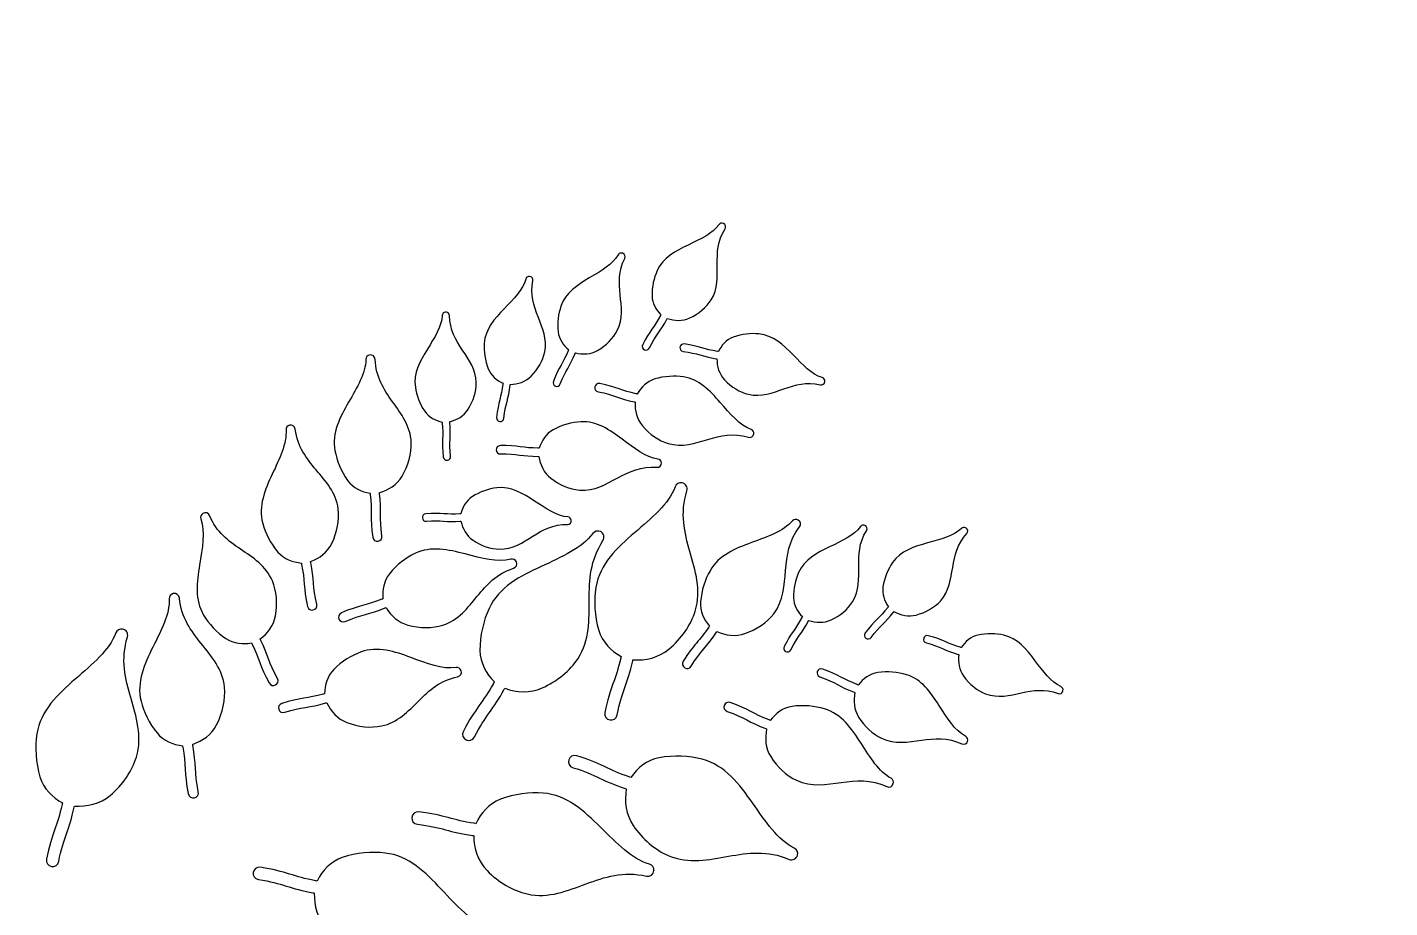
# Model space of a CAD drawing. Extents: x 5.1 to 86.3, y 5.1 to 86.3.
# Drawn here: x 68.38 to 77.33, y 60.61 to 66.39 of the extents above; entities that cross this region are included whole.
import ezdxf

# ---------------------------------------------------------------- set-up
doc = ezdxf.new("R2010")
doc.units = 0
doc.layers.add('View004', color=7, linetype='CONTINUOUS')

msp = doc.modelspace()

# ---------------------------------------------------------------- linework, layer by layer
at = {"layer": 'View004', "color": 1}
for p, q in [((72.952929, 65.102289), (72.952988, 65.102284)), ((72.290888, 64.907214), (72.290959, 64.907224)), ((71.68039, 64.755131), (71.680388, 64.755078)), ((71.12725, 64.520747), (71.127217, 64.520717)), ((70.63065, 64.239342), (70.630721, 64.239332)), ((73.618297, 64.064579), (73.61825, 64.064566)), ((70.104, 63.77806), (70.104018, 63.778047)), ((73.151738, 63.720496), (73.15167, 63.720518)), ((72.54593, 63.529979), (72.545926, 63.529929)), ((72.680654, 63.399143), (72.680703, 63.399095)), ((69.535595, 63.19902), (69.535668, 63.199012)), ((71.954023, 63.153636), (71.954016, 63.153615)), ((73.443942, 63.155485), (73.443923, 63.155462)), ((72.145442, 63.079486), (72.145472, 63.079443)), ((73.881333, 63.119749), (73.881392, 63.119745)), ((74.545615, 63.102621), (74.545629, 63.102673)), ((71.593135, 62.880757), (71.593108, 62.880716)), ((69.340209, 62.6719), (69.340231, 62.671919)), ((69.008035, 62.439653), (69.008021, 62.439621)), ((71.230541, 62.166015), (71.230555, 62.165958)), ((75.181338, 62.033165), (75.181329, 62.03323)), ((74.555708, 61.701648), (74.555748, 61.701617)), ((74.06766, 61.422946), (74.067624, 61.422922)), ((73.438956, 60.95375), (73.438959, 60.953642)), ((72.496526, 60.852718), (72.496498, 60.852683))]:
    msp.add_line(p, q, dxfattribs=at)
at = {"layer": 'View004', "color": 3}
msp.add_open_spline([(64.701294, 78.610206), (76.458535, 71.82216), (83.701294, 59.277333), (83.701294, 45.701241)], degree=3, dxfattribs=at)
at = {"layer": 'View004', "color": 1}
for points in [[(72.922861, 65.094282), (72.880476, 65.03542), (72.801295, 64.999966), (72.720357, 64.961116)], [(72.911958, 64.832612), (72.911198, 64.91091), (72.913174, 64.987828), (72.963281, 65.066957)], [(72.952988, 65.102284), (72.942325, 65.107148), (72.929686, 65.103804), (72.922861, 65.094282)], [(72.963281, 65.066957), (72.97123, 65.079436), (72.966321, 65.096065), (72.952929, 65.102289)], [(72.720357, 64.961116), (72.639419, 64.922265), (72.555738, 64.878918), (72.517544, 64.793134)], [(72.261699, 64.8965), (72.224877, 64.834005), (72.149279, 64.79145), (72.072238, 64.745353)], [(72.290959, 64.907224), (72.279901, 64.9111), (72.26762, 64.906626), (72.261699, 64.8965)], [(72.274776, 64.634916), (72.266842, 64.712814), (72.26175, 64.789588), (72.304431, 64.872976)], [(72.304431, 64.872976), (72.311195, 64.886131), (72.30482, 64.902243), (72.290888, 64.907214)], [(71.680388, 64.755078), (71.668745, 64.755914), (71.658128, 64.74839), (71.655096, 64.737119)], [(71.702346, 64.725802), (71.705386, 64.740204), (71.69505, 64.754006), (71.68039, 64.755131)], [(72.517544, 64.793134), (72.496552, 64.745983), (72.482249, 64.685035), (72.483868, 64.626597)], [(72.871359, 64.600665), (72.91743, 64.673929), (72.912733, 64.754315), (72.911958, 64.832612)], [(71.655096, 64.737119), (71.636096, 64.66748), (71.574641, 64.60684), (71.512732, 64.542422)], [(71.736159, 64.48947), (71.708153, 64.562187), (71.683179, 64.63457), (71.702346, 64.725802)], [(72.072238, 64.745353), (71.995196, 64.699259), (71.915835, 64.648428), (71.885655, 64.559508)], [(72.255578, 64.400225), (72.294749, 64.477397), (72.28271, 64.557018), (72.274776, 64.634916)], [(72.483868, 64.626597), (72.485236, 64.578011), (72.50913, 64.536185), (72.542578, 64.50352)], [(72.731266, 64.4822), (72.788943, 64.508527), (72.840943, 64.55228), (72.871359, 64.600665)], [(71.106355, 64.497765), (71.102707, 64.425672), (71.055648, 64.353286), (71.008957, 64.277111)], [(71.127217, 64.520717), (71.115665, 64.519045), (71.10691, 64.509431), (71.106355, 64.497765)], [(71.154975, 64.496799), (71.154882, 64.51152), (71.141819, 64.522791), (71.12725, 64.520747)], [(71.238584, 64.273179), (71.195667, 64.33822), (71.155782, 64.40358), (71.154975, 64.496799)], [(71.512732, 64.542422), (71.450822, 64.478004), (71.387922, 64.408437), (71.382212, 64.315163)], [(71.779137, 64.259108), (71.796556, 64.343454), (71.764165, 64.416753), (71.736159, 64.48947)], [(71.885655, 64.559508), (71.869064, 64.510632), (71.8604, 64.448632), (71.86737, 64.390588)], [(72.538702, 64.49782), (72.500033, 64.423005), (72.467528, 64.397685), (72.423067, 64.30727)], [(72.542578, 64.50352), (72.541134, 64.501772), (72.539766, 64.499872), (72.538702, 64.49782)], [(72.12692, 64.269432), (72.181944, 64.300927), (72.22972, 64.349262), (72.255578, 64.400225)], [(72.466896, 64.285512), (72.508712, 64.370569), (72.540335, 64.394644), (72.581973, 64.475132)], [(72.581973, 64.475132), (72.582731, 64.476348), (72.583341, 64.477716), (72.583873, 64.479008)], [(72.583873, 64.479008), (72.63138, 64.46314), (72.683173, 64.460214), (72.731266, 64.4822)], [(71.382212, 64.315163), (71.379096, 64.263893), (71.387, 64.202098), (71.40885, 64.148189)], [(71.86737, 64.390588), (71.873146, 64.342328), (71.900802, 64.302868), (71.9371, 64.273403)], [(72.423067, 64.30727), (72.407563, 64.277729), (72.45273, 64.255302), (72.466896, 64.285512)], [(72.695253, 64.311277), (72.662292, 64.316445), (72.65555, 64.266506), (72.688717, 64.262789)], [(72.912834, 64.262918), (72.829568, 64.275534), (72.795153, 64.29819), (72.695253, 64.311277)], [(73.01717, 64.356197), (72.971585, 64.339325), (72.939648, 64.303255), (72.919446, 64.261094)], [(73.185704, 64.377751), (73.134313, 64.382539), (73.071996, 64.376459), (73.01717, 64.356197)], [(73.409892, 64.239579), (73.347123, 64.303769), (73.279209, 64.369109), (73.185704, 64.377751)], [(70.630721, 64.239332), (70.616266, 64.236824), (70.605626, 64.224352), (70.605383, 64.209669)], [(70.666438, 64.21031), (70.66575, 64.228816), (70.648897, 64.242473), (70.63065, 64.239342)], [(71.008957, 64.277111), (70.96227, 64.200937), (70.915713, 64.119519), (70.930097, 64.027185)], [(71.329866, 64.057353), (71.328802, 64.143471), (71.281499, 64.208139), (71.238584, 64.273179)], [(71.689828, 64.099863), (71.734417, 64.144498), (71.767644, 64.20341), (71.779137, 64.259108)], [(71.933756, 64.267399), (71.902094, 64.189359), (71.872051, 64.161168), (71.836052, 64.067063)], [(71.881683, 64.049408), (71.915533, 64.137936), (71.944824, 64.164805), (71.978914, 64.248768)], [(71.9371, 64.273403), (71.935808, 64.271503), (71.934592, 64.269527), (71.933756, 64.267399)], [(71.978914, 64.248768), (71.979556, 64.25006), (71.980054, 64.251428), (71.980434, 64.252796)], [(71.980434, 64.252796), (72.029196, 64.241343), (72.081038, 64.243174), (72.12692, 64.269432)], [(72.688717, 64.262789), (72.782695, 64.250485), (72.815646, 64.228262), (72.905239, 64.214658)], [(72.919446, 64.261094), (72.917318, 64.26193), (72.915114, 64.262614), (72.912834, 64.262918)], [(73.601006, 64.090528), (73.531656, 64.111777), (73.472663, 64.175392), (73.409892, 64.239579)], [(70.605383, 64.209669), (70.603559, 64.118898), (70.547243, 64.026073), (70.491504, 63.928499)], [(70.780225, 63.932435), (70.723749, 64.012533), (70.671071, 64.093153), (70.666438, 64.21031)], [(71.40885, 64.148189), (71.427036, 64.103372), (71.463904, 64.072713), (71.506462, 64.053918)], [(72.905239, 64.214658), (72.906683, 64.214341), (72.908127, 64.214154), (72.909571, 64.214094)], [(72.909571, 64.214094), (72.909788, 64.164002), (72.923639, 64.114014), (72.959868, 64.075511)], [(71.276704, 63.882683), (71.310706, 63.93583), (71.330557, 64.000485), (71.329866, 64.057353)], [(71.504866, 64.047306), (71.494888, 63.964093), (71.47341, 63.929162), (71.463477, 63.829388)], [(71.506462, 64.053918), (71.505702, 64.05179), (71.505094, 64.049586), (71.504866, 64.047306)], [(71.511912, 63.824372), (71.521252, 63.918231), (71.542342, 63.951692), (71.553104, 64.041229)], [(71.553104, 64.041229), (71.553376, 64.042673), (71.553517, 64.044117), (71.553532, 64.045561)], [(71.553532, 64.045561), (71.60335, 64.047309), (71.652646, 64.062646), (71.689828, 64.099863)], [(71.836052, 64.067063), (71.823315, 64.036222), (71.870344, 64.018027), (71.881683, 64.049408)], [(72.140783, 64.051329), (72.104463, 64.059134), (72.093907, 64.003996), (72.130539, 63.997825)], [(72.379688, 63.984236), (72.287901, 64.003358), (72.251034, 64.030657), (72.140783, 64.051329)], [(72.501369, 64.081534), (72.449666, 64.065574), (72.411949, 64.027429), (72.386908, 63.981804)], [(72.690036, 64.095168), (72.633196, 64.103596), (72.563559, 64.100716), (72.501369, 64.081534)], [(72.93078, 63.927835), (72.864934, 64.003037), (72.793448, 64.079832), (72.690036, 64.095168)], [(72.959868, 64.075511), (73.00331, 64.029341), (73.061444, 63.994128), (73.117028, 63.98085)], [(73.349736, 64.016836), (73.423646, 64.042698), (73.497122, 64.065521), (73.588156, 64.043436)], [(73.588156, 64.043436), (73.602527, 64.03994), (73.616709, 64.049896), (73.618297, 64.064579)], [(73.61825, 64.064566), (73.619466, 64.076232), (73.612246, 64.08713), (73.601006, 64.090528)], [(70.930097, 64.027185), (70.938001, 63.976432), (70.958946, 63.917758), (70.991854, 63.86978)], [(72.130539, 63.997825), (72.234253, 63.978384), (72.26952, 63.951663), (72.36828, 63.931051)], [(72.386908, 63.981804), (72.384628, 63.982868), (72.382196, 63.98378), (72.379688, 63.984236)], [(73.117028, 63.98085), (73.2012, 63.960732), (73.275828, 63.99098), (73.349736, 64.016836)], [(70.491504, 63.928499), (70.435766, 63.830926), (70.380402, 63.726768), (70.402066, 63.611249)], [(70.903353, 63.664657), (70.898717, 63.772879), (70.836701, 63.852338), (70.780225, 63.932435)], [(70.991854, 63.86978), (71.019207, 63.829888), (71.061782, 63.807833), (71.10738, 63.798583)], [(71.155188, 63.80047), (71.203479, 63.812851), (71.24835, 63.838364), (71.276704, 63.882683)], [(72.36828, 63.931051), (72.369876, 63.930611), (72.371396, 63.930315), (72.373068, 63.930139)], [(72.373068, 63.930139), (72.370256, 63.874447), (72.382576, 63.818026), (72.420485, 63.773005)], [(73.134091, 63.750432), (73.058297, 63.778309), (72.996624, 63.852636), (72.93078, 63.927835)], [(70.104018, 63.778047), (70.089828, 63.774323), (70.08026, 63.76103), (70.08124, 63.746377)], [(70.142076, 63.752114), (70.139872, 63.770498), (70.121913, 63.782704), (70.104, 63.77806)], [(71.107226, 63.791743), (71.11529, 63.708324), (71.101754, 63.669606), (71.113458, 63.570017)], [(71.10738, 63.798583), (71.107082, 63.796303), (71.106971, 63.794023), (71.107226, 63.791743)], [(71.161847, 63.575489), (71.150888, 63.669173), (71.164355, 63.706372), (71.155691, 63.796138)], [(71.155691, 63.796138), (71.155651, 63.797582), (71.155483, 63.799026), (71.155188, 63.80047)], [(71.463477, 63.829388), (71.459297, 63.796442), (71.509236, 63.791282), (71.511912, 63.824372)], [(72.016556, 63.800553), (71.959207, 63.796981), (71.89168, 63.779729), (71.834832, 63.748037)], [(72.286799, 63.686859), (72.206776, 63.746747), (72.120899, 63.807025), (72.016556, 63.800553)], [(72.420485, 63.773005), (72.465948, 63.719014), (72.528411, 63.676313), (72.589386, 63.658146)], [(70.08124, 63.746377), (70.087016, 63.655771), (70.038589, 63.558576), (69.991175, 63.4567)], [(70.278611, 63.484682), (70.21566, 63.559801), (70.156451, 63.63575), (70.142076, 63.752114)], [(71.834832, 63.748037), (71.787567, 63.721688), (71.758596, 63.676544), (71.743576, 63.626713)], [(72.522518, 63.555541), (72.442589, 63.567071), (72.366823, 63.626974), (72.286799, 63.686859)], [(72.589386, 63.658146), (72.68172, 63.630619), (72.766532, 63.659666), (72.850275, 63.683887)], [(72.850275, 63.683887), (72.934017, 63.708101), (73.017095, 63.728978), (73.116937, 63.698844)], [(73.116937, 63.698844), (73.1327, 63.694056), (73.14907, 63.70424), (73.151738, 63.720496)], [(73.15167, 63.720518), (73.153722, 63.733408), (73.14635, 63.745963), (73.134091, 63.750432)], [(70.402066, 63.611249), (70.413975, 63.547751), (70.442582, 63.474807), (70.485812, 63.415769)], [(70.843305, 63.443013), (70.883988, 63.511139), (70.906431, 63.593194), (70.903353, 63.664657)], [(71.488346, 63.643646), (71.451197, 63.643739), (71.452322, 63.587611), (71.48941, 63.589184)], [(71.735976, 63.627625), (71.642218, 63.627273), (71.600487, 63.646321), (71.488346, 63.643646)], [(71.48941, 63.589184), (71.594901, 63.591692), (71.634948, 63.57289), (71.735835, 63.57324)], [(71.743576, 63.626713), (71.741068, 63.627279), (71.73856, 63.627625), (71.735976, 63.627625)], [(71.113458, 63.570017), (71.116422, 63.53695), (71.166308, 63.542581), (71.161847, 63.575489)], [(71.735835, 63.57324), (71.737431, 63.573133), (71.739103, 63.573173), (71.740699, 63.573354)], [(71.740699, 63.573354), (71.7495, 63.518285), (71.77328, 63.465659), (71.81971, 63.429492)], [(72.258637, 63.431566), (72.335524, 63.472644), (72.412458, 63.510315), (72.516381, 63.50157)], [(72.516381, 63.50157), (72.532789, 63.500126), (72.54669, 63.513532), (72.54593, 63.529979)], [(72.545926, 63.529929), (72.545262, 63.542963), (72.535453, 63.553717), (72.522518, 63.555541)], [(69.991175, 63.4567), (69.943759, 63.354824), (69.897259, 63.246417), (69.928468, 63.133104)], [(70.423613, 63.228089), (70.409971, 63.335547), (70.341561, 63.409567), (70.278611, 63.484682)], [(70.485812, 63.415769), (70.521752, 63.366688), (70.576128, 63.340613), (70.633806, 63.330749)], [(70.693735, 63.334944), (70.753958, 63.352386), (70.809381, 63.386198), (70.843305, 63.443013)], [(71.81971, 63.429492), (71.875395, 63.386118), (71.945362, 63.357314), (72.00878, 63.352209)], [(72.00878, 63.352209), (72.104817, 63.344457), (72.181748, 63.39049), (72.258637, 63.431566)], [(70.633806, 63.330749), (70.63352, 63.327861), (70.633468, 63.324973), (70.633878, 63.322146)], [(70.710888, 63.052404), (70.693477, 63.16975), (70.708912, 63.217036), (70.694571, 63.329548)], [(70.694571, 63.329548), (70.694464, 63.331372), (70.694197, 63.333196), (70.693735, 63.334944)], [(71.464237, 63.366453), (71.41302, 63.360069), (71.35346, 63.340765), (71.304281, 63.309156)], [(71.712892, 63.279726), (71.637789, 63.328913), (71.557411, 63.378122), (71.464237, 63.366453)], [(72.635787, 63.373141), (72.593288, 63.260145), (72.481492, 63.168762), (72.368353, 63.071158)], [(72.680703, 63.399095), (72.661453, 63.402287), (72.642605, 63.391442), (72.635787, 63.373141)], [(72.732076, 62.948076), (72.696796, 63.07353), (72.666503, 63.197955), (72.712642, 63.346878)], [(72.712642, 63.346878), (72.720014, 63.370385), (72.704913, 63.394979), (72.680654, 63.399143)], [(70.633878, 63.322146), (70.647254, 63.21759), (70.63175, 63.168393), (70.650278, 63.043649)], [(71.304281, 63.309156), (71.263393, 63.282876), (71.239962, 63.240779), (71.229292, 63.195263)], [(71.931588, 63.17526), (71.859289, 63.181112), (71.787998, 63.230542), (71.712892, 63.279726)], [(69.522261, 63.16238), (69.55222, 63.076674), (69.531761, 62.970031), (69.513529, 62.85915)], [(69.535668, 63.199012), (69.523006, 63.191564), (69.517367, 63.176227), (69.522261, 63.16238)], [(69.579257, 63.184284), (69.572189, 63.201391), (69.551609, 63.208315), (69.535595, 63.19902)], [(69.782763, 62.963497), (69.701911, 63.018886), (69.624436, 63.076089), (69.579257, 63.184284)], [(70.382231, 63.002214), (70.4171, 63.073494), (70.432634, 63.157131), (70.423613, 63.228089)], [(70.999561, 63.196063), (70.966258, 63.194087), (70.970415, 63.143805), (71.003589, 63.147301)], [(71.222452, 63.195624), (71.138422, 63.19), (71.09994, 63.204759), (70.999561, 63.196063)], [(71.003589, 63.147301), (71.098016, 63.155494), (71.134974, 63.140841), (71.225396, 63.146861)], [(71.229292, 63.195263), (71.227012, 63.19563), (71.224732, 63.195811), (71.222452, 63.195624)], [(71.225396, 63.146861), (71.22684, 63.146858), (71.228284, 63.146983), (71.229728, 63.147237)], [(71.229728, 63.147237), (71.24071, 63.098361), (71.264992, 63.052524), (71.308648, 63.022712)], [(71.929133, 63.126504), (71.943922, 63.126154), (71.955634, 63.13893), (71.954023, 63.153636)], [(71.954016, 63.153615), (71.952724, 63.165266), (71.943285, 63.174355), (71.931588, 63.17526)], [(73.405436, 63.149078), (73.345602, 63.080792), (73.242717, 63.046072), (73.137238, 63.007325)], [(73.443923, 63.155462), (73.431223, 63.162834), (73.415081, 63.160174), (73.405436, 63.149078)], [(73.452621, 63.110227), (73.464013, 63.124827), (73.459917, 63.146129), (73.443942, 63.155485)], [(69.928468, 63.133104), (69.945621, 63.070822), (69.980208, 63.00051), (70.028203, 62.945277)], [(71.702011, 63.049253), (71.768633, 63.090399), (71.835479, 63.128497), (71.929133, 63.126504)], [(72.09516, 63.066797), (72.023302, 62.969786), (71.890736, 62.912561), (71.755169, 62.849721)], [(72.145472, 63.079443), (72.12784, 63.087818), (72.106735, 63.082559), (72.09516, 63.066797)], [(72.368353, 63.071158), (72.255214, 62.973553), (72.139621, 62.867529), (72.115559, 62.713106)], [(72.161873, 63.020457), (72.175379, 63.041045), (72.167649, 63.068831), (72.145442, 63.079486)], [(73.36071, 62.824371), (73.369092, 62.922018), (73.380713, 63.017618), (73.452621, 63.110227)], [(73.851265, 63.111742), (73.80888, 63.05288), (73.729699, 63.017426), (73.648761, 62.978576)], [(73.840362, 62.850072), (73.839602, 62.92837), (73.841578, 63.005288), (73.891684, 63.084417)], [(73.881392, 63.119745), (73.870737, 63.124609), (73.85809, 63.121265), (73.851265, 63.111742)], [(73.891684, 63.084417), (73.899634, 63.096896), (73.894724, 63.113525), (73.881333, 63.119749)], [(74.514568, 63.100089), (74.46244, 63.049647), (74.378235, 63.028763), (74.291701, 63.004846)], [(74.457595, 62.844443), (74.47069, 62.921642), (74.486224, 62.997), (74.549567, 63.066012)], [(74.545629, 63.102673), (74.536, 63.109361), (74.522974, 63.108297), (74.514568, 63.100089)], [(74.549567, 63.066012), (74.559599, 63.076887), (74.557737, 63.094117), (74.545615, 63.102621)], [(70.242181, 62.882064), (70.300739, 62.904461), (70.353156, 62.942772), (70.382231, 63.002214)], [(70.650278, 63.043649), (70.655294, 63.002191), (70.717782, 63.011212), (70.710888, 63.052404)], [(71.256521, 62.932746), (71.147679, 62.960683), (71.032586, 62.986523), (70.926914, 62.935102)], [(71.308648, 63.022712), (71.361004, 62.986962), (71.425348, 62.965074), (71.482487, 62.964063)], [(71.482487, 62.964063), (71.569016, 62.962543), (71.635394, 63.008105), (71.702011, 63.049253)], [(72.071206, 62.631612), (72.071677, 62.761931), (72.076678, 62.889893), (72.161873, 63.020457)], [(73.137238, 63.007325), (73.031758, 62.96858), (72.922323, 62.924554), (72.8645, 62.822229)], [(73.648761, 62.978576), (73.567823, 62.939725), (73.484142, 62.896378), (73.445947, 62.810594)], [(74.291701, 63.004846), (74.205167, 62.980929), (74.115137, 62.953067), (74.06237, 62.875392)], [(69.991505, 62.755428), (69.949431, 62.855243), (69.863615, 62.908107), (69.782763, 62.963497)], [(70.028203, 62.945277), (70.068103, 62.899358), (70.124465, 62.877903), (70.182764, 62.87288)], [(70.243397, 62.876744), (70.243139, 62.878568), (70.242724, 62.880316), (70.242181, 62.882064)], [(70.282742, 62.601922), (70.25561, 62.71741), (70.267071, 62.765818), (70.243397, 62.876744)], [(70.926914, 62.935102), (70.868827, 62.906822), (70.806049, 62.859938), (70.760551, 62.802629)], [(71.557799, 62.897299), (71.469786, 62.875016), (71.365363, 62.904823), (71.256521, 62.932746)], [(71.593108, 62.880716), (71.5868, 62.893978), (71.572026, 62.900955), (71.557799, 62.897299)], [(71.574606, 62.838569), (71.592269, 62.844117), (71.600978, 62.863991), (71.593135, 62.880757)], [(72.767697, 62.557787), (72.809862, 62.695516), (72.76736, 62.822623), (72.732076, 62.948076)], [(74.06237, 62.875392), (74.033368, 62.832695), (74.008509, 62.775243), (73.999761, 62.717439)], [(69.513529, 62.85915), (69.495296, 62.748267), (69.479709, 62.631344), (69.540281, 62.530621)], [(70.182764, 62.87288), (70.182716, 62.869992), (70.182906, 62.867104), (70.183524, 62.864315)], [(70.183524, 62.864315), (70.205557, 62.761235), (70.19424, 62.710921), (70.223067, 62.58815)], [(70.760551, 62.802629), (70.722725, 62.754984), (70.711956, 62.695648), (70.717709, 62.637416)], [(71.336732, 62.655329), (71.399036, 62.73098), (71.462848, 62.80311), (71.574606, 62.838569)], [(71.755169, 62.849721), (71.619603, 62.786884), (71.479368, 62.716617), (71.413885, 62.574711)], [(72.8645, 62.822229), (72.832716, 62.765989), (72.807621, 62.691756), (72.802666, 62.618752)], [(73.282445, 62.540222), (73.348588, 62.626005), (73.352327, 62.726724), (73.36071, 62.824371)], [(73.445947, 62.810594), (73.424956, 62.763444), (73.410653, 62.702495), (73.412272, 62.644058)], [(73.799762, 62.618125), (73.845834, 62.691389), (73.841137, 62.771775), (73.840362, 62.850072)], [(74.376602, 62.623336), (74.434901, 62.68729), (74.4445, 62.767244), (74.457595, 62.844443)], [(70.012473, 62.526753), (70.02686, 62.60479), (70.019313, 62.68952), (69.991505, 62.755428)], [(72.115559, 62.713106), (72.102335, 62.628226), (72.105854, 62.524093), (72.133867, 62.430915)], [(73.999761, 62.717439), (73.992465, 62.669385), (74.00863, 62.623984), (74.03577, 62.585918)], [(69.314299, 62.637658), (69.318251, 62.537746), (69.262308, 62.432033), (69.207364, 62.321138)], [(69.340231, 62.671919), (69.324506, 62.668195), (69.313615, 62.653824), (69.314299, 62.637658)], [(69.381439, 62.642306), (69.379463, 62.662605), (69.360067, 62.676529), (69.340209, 62.6719)], [(69.524589, 62.344198), (69.457299, 62.42859), (69.394143, 62.513803), (69.381439, 62.642306)], [(70.709433, 62.63506), (70.612139, 62.594506), (70.560602, 62.596414), (70.445195, 62.545568)], [(70.717709, 62.637416), (70.714897, 62.636939), (70.712085, 62.6362), (70.709433, 62.63506)], [(71.111063, 62.465751), (71.214201, 62.498864), (71.274427, 62.579676), (71.336732, 62.655329)], [(71.998436, 62.246515), (72.076748, 62.367405), (72.070735, 62.501292), (72.071206, 62.631612)], [(72.802666, 62.618752), (72.798562, 62.558058), (72.823353, 62.503089), (72.861125, 62.458399)], [(73.412272, 62.644058), (73.41364, 62.595471), (73.437534, 62.553645), (73.470982, 62.52098)], [(73.65967, 62.499661), (73.717346, 62.525987), (73.769347, 62.56974), (73.799762, 62.618125)], [(74.217762, 62.531523), (74.279185, 62.547232), (74.338108, 62.581098), (74.376602, 62.623336)], [(69.540281, 62.530621), (69.573576, 62.475255), (69.625814, 62.416857), (69.68691, 62.376589)], [(69.909951, 62.373328), (69.960316, 62.410667), (70.000478, 62.46168), (70.012473, 62.526753)], [(70.223067, 62.58815), (70.231541, 62.547255), (70.29304, 62.561452), (70.282742, 62.601922)], [(70.445195, 62.545568), (70.406549, 62.529745), (70.431774, 62.471886), (70.469675, 62.489427)], [(70.469675, 62.489427), (70.578234, 62.537262), (70.627923, 62.534875), (70.732629, 62.578479)], [(70.732629, 62.578479), (70.734377, 62.579065), (70.736049, 62.579771), (70.737645, 62.580683)], [(70.737645, 62.580683), (70.770393, 62.527217), (70.817668, 62.482717), (70.88143, 62.46503)], [(71.413885, 62.574711), (71.377891, 62.496712), (71.35272, 62.395605), (71.354111, 62.298317)], [(72.594136, 62.306558), (72.675346, 62.373924), (72.739869, 62.466835), (72.767697, 62.557787)], [(73.093762, 62.409338), (73.168759, 62.435254), (73.238777, 62.483568), (73.282445, 62.540222)], [(73.470982, 62.52098), (73.469462, 62.519232), (73.46817, 62.517332), (73.467106, 62.51528)], [(74.030982, 62.580978), (73.979689, 62.514189), (73.943216, 62.495012), (73.883462, 62.413889)], [(73.922746, 62.38472), (73.978948, 62.461039), (74.014334, 62.47914), (74.069551, 62.550994)], [(74.03577, 62.585918), (74.034022, 62.584474), (74.03235, 62.582878), (74.030982, 62.580978)], [(74.069551, 62.550994), (74.070539, 62.552058), (74.071375, 62.553274), (74.072135, 62.55449)], [(74.072135, 62.55449), (74.116086, 62.530466), (74.166544, 62.518428), (74.217762, 62.531523)], [(69.008021, 62.439621), (68.988755, 62.442737), (68.96996, 62.431786), (68.963234, 62.413455)], [(69.040275, 62.387548), (69.047495, 62.411085), (69.03231, 62.43561), (69.008035, 62.439653)], [(70.88143, 62.46503), (70.957894, 62.443818), (71.04296, 62.443879), (71.111063, 62.465751)], [(72.133867, 62.430915), (72.157154, 62.353447), (72.213762, 62.296646), (72.281697, 62.258709)], [(72.855653, 62.451787), (72.798547, 62.36319), (72.755026, 62.335518), (72.688842, 62.228172)], [(72.861125, 62.458399), (72.859073, 62.456423), (72.857173, 62.454219), (72.855653, 62.451787)], [(73.467106, 62.51528), (73.428437, 62.440466), (73.395932, 62.415145), (73.351471, 62.324731)], [(73.3953, 62.302972), (73.437115, 62.388029), (73.468739, 62.412104), (73.510376, 62.492593)], [(73.510376, 62.492593), (73.511135, 62.493809), (73.511744, 62.495177), (73.512276, 62.496469)], [(73.512276, 62.496469), (73.559784, 62.4806), (73.611577, 62.477674), (73.65967, 62.499661)], [(68.963234, 62.413455), (68.921275, 62.300256), (68.809922, 62.208337), (68.697252, 62.110189)], [(69.061623, 61.988843), (69.025736, 62.114126), (68.994849, 62.238404), (69.040275, 62.387548)], [(69.677353, 62.057796), (69.665216, 62.176474), (69.591883, 62.259806), (69.524589, 62.344198)], [(69.68691, 62.376589), (69.737701, 62.343111), (69.797759, 62.337624), (69.855258, 62.348484)], [(69.855258, 62.348484), (69.855982, 62.345748), (69.85693, 62.343012), (69.858298, 62.340444)], [(69.858298, 62.340444), (69.907272, 62.247106), (69.909924, 62.195601), (69.970745, 62.085128)], [(69.912611, 62.36854), (69.911874, 62.370212), (69.911015, 62.371808), (69.909951, 62.373328)], [(70.024507, 62.114464), (69.967279, 62.218382), (69.96528, 62.268087), (69.912611, 62.36854)], [(72.740848, 62.195834), (72.8031, 62.29682), (72.845373, 62.323043), (72.906853, 62.41836)], [(72.906853, 62.41836), (72.907917, 62.419804), (72.908905, 62.4214), (72.909741, 62.422996)], [(72.909741, 62.422996), (72.967045, 62.397551), (73.031221, 62.387724), (73.093762, 62.409338)], [(73.883462, 62.413889), (73.862972, 62.387555), (73.903458, 62.35749), (73.922746, 62.38472)], [(74.297439, 62.395863), (74.26542, 62.405234), (74.25234, 62.356533), (74.284754, 62.348606)], [(74.284754, 62.348606), (74.37639, 62.324392), (74.40623, 62.298142), (74.493351, 62.273206)], [(74.507056, 62.320098), (74.426085, 62.343248), (74.394848, 62.370114), (74.297439, 62.395863)], [(74.62244, 62.399275), (74.575076, 62.388369), (74.538789, 62.35667), (74.513364, 62.317438)], [(74.792347, 62.399118), (74.741982, 62.410396), (74.679409, 62.412395), (74.62244, 62.399275)], [(74.997041, 62.233433), (74.942983, 62.305117), (74.883981, 62.3786), (74.792347, 62.399118)], [(69.207364, 62.321138), (69.152424, 62.210243), (69.09832, 62.092134), (69.129643, 61.966538)], [(70.573521, 62.288736), (70.512827, 62.266597), (70.445548, 62.226438), (70.394381, 62.174128)], [(70.90113, 62.252423), (70.795751, 62.291441), (70.683936, 62.329013), (70.573521, 62.288736)], [(71.197145, 62.186098), (71.107304, 62.173018), (71.006509, 62.213404), (70.90113, 62.252423)], [(71.354111, 62.298317), (71.355251, 62.217432), (71.394125, 62.147287), (71.449054, 62.092176)], [(72.281697, 62.258709), (72.280101, 62.255289), (72.278733, 62.251641), (72.277973, 62.247895)], [(72.358714, 62.237405), (72.441942, 62.232541), (72.526417, 62.250386), (72.594136, 62.306558)], [(73.351471, 62.324731), (73.335967, 62.295189), (73.381134, 62.272762), (73.3953, 62.302972)], [(74.497531, 62.272066), (74.491375, 62.222362), (74.498671, 62.171009), (74.529702, 62.128193)], [(74.493351, 62.273206), (74.494719, 62.272709), (74.496087, 62.27237), (74.497531, 62.272066)], [(74.513364, 62.317438), (74.511388, 62.318578), (74.50926, 62.31949), (74.507056, 62.320098)], [(70.394381, 62.174128), (70.351844, 62.13064), (70.335017, 62.072729), (70.334729, 62.014215)], [(71.230555, 62.165958), (71.225691, 62.179797), (71.211669, 62.188264), (71.197145, 62.186098)], [(71.207757, 62.125963), (71.225898, 62.129687), (71.236614, 62.148535), (71.230541, 62.166015)], [(71.76264, 62.052507), (71.85921, 62.095029), (71.946736, 62.16668), (71.998436, 62.246515)], [(72.277973, 62.247895), (72.248378, 62.110892), (72.207163, 62.056077), (72.175047, 61.891491)], [(72.254916, 61.875592), (72.285118, 62.030423), (72.325451, 62.082849), (72.357346, 62.230261)], [(72.357346, 62.230261), (72.358022, 62.232617), (72.358486, 62.234973), (72.358714, 62.237405)], [(72.688842, 62.228172), (72.665996, 62.193212), (72.719599, 62.159878), (72.740848, 62.195834)], [(73.603964, 62.176577), (73.569171, 62.189603), (73.550672, 62.136601), (73.586012, 62.125148)], [(73.830506, 62.075308), (73.742496, 62.107631), (73.710011, 62.140022), (73.603964, 62.176577)], [(74.153781, 62.139678), (74.09878, 62.156322), (74.029472, 62.163656), (73.965146, 62.153753)], [(75.167543, 62.061182), (75.101476, 62.091119), (75.051096, 62.161752), (74.997041, 62.233433)], [(68.697252, 62.110189), (68.584583, 62.012042), (68.469502, 61.905464), (68.446182, 61.750928)], [(69.970745, 62.085128), (69.98992, 62.048025), (70.045324, 62.078288), (70.024507, 62.114464)], [(70.952251, 61.968235), (71.022026, 62.037061), (71.092938, 62.10222), (71.207757, 62.125963)], [(71.442518, 62.082798), (71.376489, 61.959162), (71.321826, 61.917748), (71.245809, 61.768278)], [(71.449054, 62.092176), (71.446546, 62.089288), (71.444266, 62.086172), (71.442518, 62.082798)], [(73.586012, 62.125148), (73.685775, 62.090765), (73.71676, 62.05918), (73.811451, 62.024367)], [(73.837346, 62.071812), (73.835218, 62.07318), (73.832938, 62.074472), (73.830506, 62.075308)], [(73.965146, 62.153753), (73.911665, 62.145515), (73.868783, 62.113291), (73.837346, 62.071812)], [(74.367502, 61.938977), (74.313345, 62.022986), (74.253843, 62.109402), (74.153781, 62.139678)], [(74.529702, 62.128193), (74.566889, 62.076848), (74.620046, 62.034498), (74.673477, 62.014226)], [(69.099114, 61.59873), (69.14061, 61.73666), (69.097518, 61.86356), (69.061623, 61.988843)], [(69.625734, 61.810215), (69.666037, 61.887761), (69.685386, 61.979428), (69.677353, 62.057796)], [(70.326255, 62.012771), (70.225296, 61.98247), (70.174231, 61.989675), (70.054196, 61.951014)], [(70.334729, 62.014215), (70.331841, 62.014031), (70.329029, 62.013607), (70.326255, 62.012771)], [(71.318252, 61.731083), (71.389753, 61.871698), (71.442917, 61.911054), (71.51401, 62.044071)], [(71.51401, 62.044071), (71.515302, 62.046123), (71.516366, 62.048251), (71.517278, 62.050531)], [(71.517278, 62.050531), (71.595989, 62.023057), (71.682112, 62.017023), (71.76264, 62.052507)], [(73.816011, 62.022771), (73.805082, 61.968089), (73.809019, 61.910473), (73.839966, 61.860397)], [(73.811451, 62.024367), (73.812971, 62.023702), (73.814491, 62.023151), (73.816011, 62.022771)], [(74.673477, 62.014226), (74.754389, 61.983514), (74.83227, 62.003981), (74.908877, 62.020154)], [(74.908877, 62.020154), (74.985483, 62.036357), (75.061276, 62.049611), (75.148741, 62.01605)], [(75.148741, 62.01605), (75.162543, 62.01073), (75.17788, 62.018786), (75.181338, 62.033165)], [(75.181329, 62.03323), (75.183989, 62.044645), (75.178213, 62.056372), (75.167543, 62.061182)], [(69.129643, 61.966538), (69.146857, 61.897507), (69.183048, 61.819163), (69.234413, 61.757065)], [(70.054196, 61.951014), (70.014121, 61.939256), (70.033243, 61.87911), (70.072755, 61.892653)], [(70.072755, 61.892653), (70.18567, 61.929034), (70.234846, 61.921533), (70.343492, 61.954107)], [(70.343492, 61.954107), (70.34524, 61.954511), (70.346988, 61.955095), (70.34866, 61.955779)], [(70.34866, 61.955779), (70.375724, 61.89922), (70.418155, 61.850081), (70.47975, 61.825911)], [(70.708233, 61.802944), (70.814235, 61.825243), (70.882476, 61.899413), (70.952251, 61.968235)], [(72.997604, 61.956839), (72.958495, 61.971484), (72.937694, 61.911893), (72.977426, 61.899018)], [(72.977426, 61.899018), (73.089585, 61.860365), (73.12442, 61.82485), (73.230877, 61.785715)], [(73.252296, 61.842986), (73.15335, 61.879329), (73.116829, 61.91574), (72.997604, 61.956839)], [(73.403644, 61.931232), (73.343521, 61.921975), (73.295308, 61.885746), (73.259964, 61.83911)], [(73.615719, 61.915417), (73.553885, 61.934128), (73.475963, 61.942374), (73.403644, 61.931232)], [(73.855995, 61.689776), (73.795111, 61.784224), (73.728214, 61.881378), (73.615719, 61.915417)], [(74.542722, 61.73378), (74.471814, 61.772426), (74.421656, 61.854967), (74.367502, 61.938977)], [(69.468314, 61.681687), (69.533393, 61.704776), (69.592127, 61.74555), (69.625734, 61.810215)], [(70.47975, 61.825911), (70.553622, 61.796925), (70.638238, 61.788208), (70.708233, 61.802944)], [(72.175047, 61.891491), (72.162979, 61.837288), (72.245294, 61.820895), (72.254916, 61.875592)], [(73.259964, 61.83911), (73.257532, 61.840706), (73.255024, 61.842074), (73.252296, 61.842986)], [(73.839966, 61.860397), (73.877054, 61.80035), (73.932612, 61.748978), (73.990279, 61.7221)], [(68.446182, 61.750928), (68.433361, 61.665985), (68.437381, 61.56187), (68.465843, 61.468827)], [(69.234413, 61.757065), (69.27711, 61.705438), (69.338591, 61.680299), (69.402643, 61.673206)], [(71.245809, 61.768278), (71.219338, 61.719455), (71.294008, 61.681126), (71.318252, 61.731083)], [(73.236045, 61.783967), (73.223756, 61.722491), (73.22821, 61.657714), (73.26298, 61.601417)], [(73.230877, 61.785715), (73.232549, 61.784968), (73.234297, 61.784347), (73.236045, 61.783967)], [(73.990279, 61.7221), (74.077603, 61.681387), (74.165749, 61.697734), (74.25213, 61.709461)], [(74.25213, 61.709461), (74.338512, 61.721188), (74.423748, 61.7297), (74.518118, 61.685308)], [(74.555748, 61.701617), (74.5597, 61.714074), (74.554228, 61.727571), (74.542722, 61.73378)], [(69.402643, 61.673206), (69.402513, 61.67009), (69.402646, 61.666822), (69.403281, 61.663752)], [(69.403281, 61.663752), (69.424774, 61.54967), (69.410965, 61.494577), (69.439404, 61.358632)], [(69.46953, 61.675835), (69.469294, 61.677811), (69.468884, 61.679787), (69.468314, 61.681687)], [(69.505478, 61.372198), (69.478711, 61.50008), (69.492619, 61.55307), (69.46953, 61.675835)], [(71.989132, 61.606759), (71.936395, 61.624155), (71.911898, 61.543884), (71.965366, 61.528869)], [(74.052987, 61.459083), (73.973268, 61.502532), (73.916878, 61.595327), (73.855995, 61.689776)], [(74.518118, 61.685308), (74.533007, 61.67824), (74.550699, 61.685964), (74.555708, 61.701648)], [(68.926762, 61.346669), (69.007647, 61.414431), (69.071723, 61.507646), (69.099114, 61.59873)], [(72.333529, 61.468893), (72.20015, 61.51197), (72.149707, 61.558429), (71.989132, 61.606759)], [(72.529974, 61.594072), (72.450574, 61.578606), (72.388424, 61.527929), (72.343919, 61.464105)], [(72.812586, 61.584215), (72.729444, 61.605822), (72.625477, 61.612677), (72.529974, 61.594072)], [(73.143718, 61.29706), (73.057851, 61.419346), (72.963851, 61.544911), (72.812586, 61.584215)], [(73.26298, 61.601417), (73.304681, 61.533906), (73.367138, 61.476153), (73.43197, 61.445936)], [(68.465843, 61.468827), (68.489502, 61.391473), (68.546382, 61.334944), (68.614497, 61.297335)], [(71.965366, 61.528869), (72.116425, 61.483421), (72.16458, 61.438066), (72.308088, 61.391668)], [(72.343919, 61.464105), (72.340651, 61.466081), (72.337155, 61.467753), (72.333529, 61.468893)], [(73.43197, 61.445936), (73.530145, 61.400161), (73.629243, 61.418545), (73.726358, 61.431731)], [(73.726358, 61.431731), (73.823473, 61.444917), (73.919301, 61.454486), (74.025397, 61.404577)], [(74.067624, 61.422922), (74.072032, 61.436921), (74.065876, 61.452099), (74.052987, 61.459083)], [(69.439404, 61.358632), (69.447635, 61.313382), (69.51573, 61.327358), (69.505478, 61.372198)], [(71.768237, 61.362198), (71.68258, 61.368734), (71.579045, 61.35703), (71.488355, 61.321781)], [(72.145038, 61.138308), (72.038848, 61.243432), (71.924073, 61.350338), (71.768237, 61.362198)], [(72.315004, 61.389616), (72.30191, 61.307282), (72.311204, 61.221453), (72.360399, 61.148482)], [(72.308088, 61.391668), (72.310368, 61.390756), (72.312648, 61.390072), (72.315004, 61.389616)], [(74.025397, 61.404577), (74.042132, 61.396657), (74.062021, 61.405314), (74.06766, 61.422946)], [(68.610849, 61.286497), (68.581909, 61.149353), (68.540967, 61.094342), (68.509637, 60.929602)], [(68.589581, 60.914083), (68.619038, 61.069056), (68.659121, 61.121676), (68.690307, 61.26924)], [(68.614497, 61.297335), (68.612901, 61.293915), (68.611533, 61.290267), (68.610849, 61.286497)], [(68.690307, 61.26924), (68.690972, 61.271596), (68.691447, 61.273952), (68.691675, 61.276384)], [(68.691675, 61.276384), (68.774925, 61.271976), (68.859314, 61.290163), (68.926762, 61.346669)], [(71.488355, 61.321781), (71.412955, 61.292483), (71.360776, 61.231587), (71.328293, 61.160883)], [(73.417603, 61.000914), (73.309395, 61.054441), (73.229585, 61.174773), (73.143718, 61.29706)], [(70.953833, 61.238388), (70.898847, 61.246155), (70.888975, 61.162814), (70.944249, 61.157517)], [(71.31722, 61.163771), (71.178316, 61.182513), (71.120434, 61.219297), (70.953833, 61.238388)], [(70.944249, 61.157517), (71.100974, 61.139574), (71.156406, 61.103481), (71.305868, 61.083258)], [(71.328293, 61.160883), (71.324721, 61.162251), (71.320997, 61.163315), (71.31722, 61.163771)], [(72.467094, 60.895418), (72.351108, 60.928911), (72.251227, 61.033184), (72.145038, 61.138308)], [(72.360399, 61.148482), (72.419352, 61.060975), (72.505386, 60.98753), (72.593119, 60.950794)], [(71.305868, 61.083258), (71.308224, 61.082768), (71.310656, 61.082498), (71.313088, 61.082422)], [(71.313088, 61.082422), (71.314836, 60.99907), (71.339202, 60.916256), (71.400521, 60.853158)], [(73.438959, 60.953642), (73.444051, 60.972475), (73.435159, 60.992318), (73.417603, 61.000914)], [(68.509637, 60.929602), (68.497834, 60.875338), (68.580226, 60.859348), (68.589581, 60.914083)], [(70.450785, 60.938545), (70.37436, 60.912036), (70.319978, 60.853101), (70.284917, 60.783638)], [(70.731963, 60.968648), (70.646604, 60.978315), (70.542709, 60.970472), (70.450785, 60.938545)], [(71.10028, 60.731059), (70.998027, 60.840015), (70.887258, 60.951069), (70.731963, 60.968648)], [(72.593119, 60.950794), (72.725972, 60.895139), (72.856675, 60.924786), (72.985016, 60.94745)], [(72.985016, 60.94745), (73.113356, 60.970082), (73.240177, 60.987844), (73.383773, 60.92712)], [(73.383773, 60.92712), (73.406428, 60.917475), (73.432397, 60.930008), (73.438956, 60.95375)], [(69.913552, 60.874826), (69.858885, 60.884615), (69.845957, 60.801684), (69.901004, 60.794363)], [(70.273951, 60.786906), (70.135829, 60.810748), (70.079338, 60.849622), (69.913552, 60.874826)], [(71.400521, 60.853158), (71.474058, 60.777492), (71.571749, 60.720465), (71.664606, 60.699867)], [(72.050892, 60.766032), (72.173187, 60.811062), (72.294848, 60.851029), (72.446936, 60.816724)], [(72.446936, 60.816724), (72.470944, 60.811252), (72.494276, 60.828208), (72.496526, 60.852718)], [(72.496498, 60.852683), (72.49817, 60.872124), (72.485881, 60.890067), (72.467094, 60.895418)], [(69.901004, 60.794363), (70.056963, 60.770666), (70.111032, 60.73256), (70.25965, 60.706864)], [(70.284917, 60.783638), (70.281421, 60.785082), (70.277773, 60.786298), (70.273951, 60.786906)], [(71.413191, 60.476497), (71.298516, 60.514231), (71.202535, 60.622104), (71.10028, 60.731059)], [(71.664606, 60.699867), (71.805221, 60.668653), (71.928597, 60.721002), (72.050892, 60.766032)], [(70.25965, 60.706864), (70.262006, 60.706286), (70.264362, 60.705952), (70.266794, 60.7058)], [(70.266794, 60.7058), (70.265426, 60.622442), (70.286782, 60.538787), (70.345741, 60.473478)]]:
    msp.add_open_spline(points, degree=3, dxfattribs=at)

doc.saveas('drawing.dxf')
